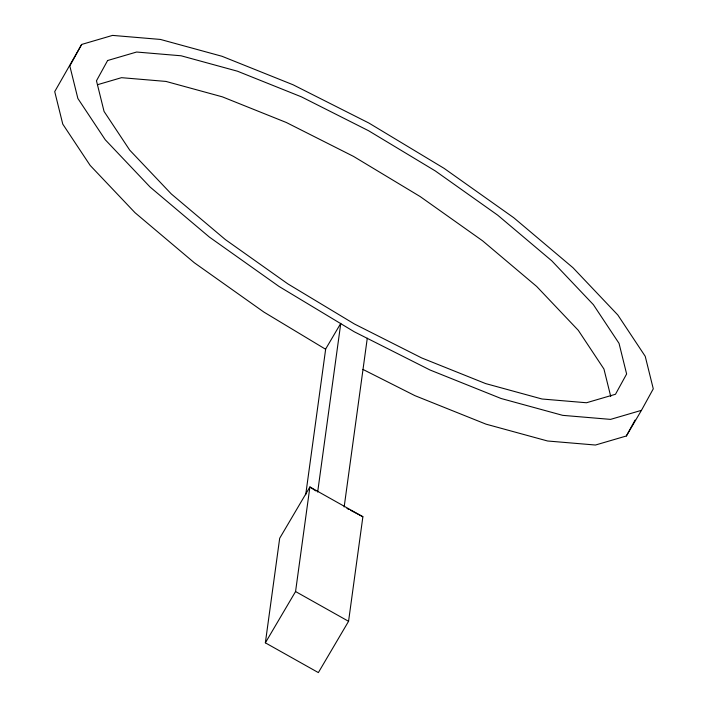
<?xml version="1.0" encoding="UTF-8"?>
<svg xmlns="http://www.w3.org/2000/svg" width="708" height="708" viewBox="0 0 708 708"><rect width="100%" height="100%" fill="white"/><g stroke="black" fill="none" stroke-linecap="round" stroke-linejoin="round"><path stroke-width="1.06" d="M265.358 642.829L279.687 538.257L309.892 486.971L362.885 516.734L348.566 621.305L318.361 672.6L265.358 642.829L295.563 591.543L309.892 486.971L315.936 490.954M305.706 494.759L325.68 348.982L340.221 324.282M317.662 492.087L340.778 323.335M344.159 506.972L367.284 338.212M81.65 44.445L69.818 65.959L77.871 98.483L105.262 139.777L150.114 187.054L209.373 237.074L279.005 286.439L354.266 331.778L430.022 370.001L501.105 398.507L562.683 415.348L610.553 419.384L641.457 410.339L653.28 388.825L645.227 356.31L617.836 315.007L572.984 267.73L513.725 217.71L444.093 168.354L368.841 123.015L293.085 84.783L221.993 56.277L160.415 39.436L112.545 35.4L81.65 44.445L54.72 91.606L62.773 124.121L90.164 165.424L135.016 212.701L194.275 262.721L263.907 312.086L325.636 349.274M362.947 369.426L414.915 395.648L486.007 424.154L547.585 440.995L595.455 445.031L626.35 435.986L635.094 420.083M626.35 435.986L641.457 410.339M97.695 84.65L121.511 77.676L165.991 81.429L222.365 96.846L286.298 122.484L353.487 156.388L420.163 196.559L482.599 240.817L536.691 286.474L578.277 330.309L603.942 369.01L610.739 396.471M346.973 508.441L348.84 509.415M350.717 510.388L362.885 516.734M295.563 591.543L348.566 621.305M107.616 60.516L96.474 80.792L104.058 111.43L129.723 150.131L171.309 193.957L225.401 239.614L287.837 283.873L354.513 324.043L421.702 357.947L485.635 383.586L542.009 399.002L586.49 402.755L615.482 394.267L626.624 373.992L619.04 343.362L593.375 304.661L551.789 260.827L497.697 215.17L435.261 170.911L368.594 130.741L301.396 96.837L237.463 71.207L181.098 55.782L136.609 52.029L107.616 60.516"/></g></svg>
